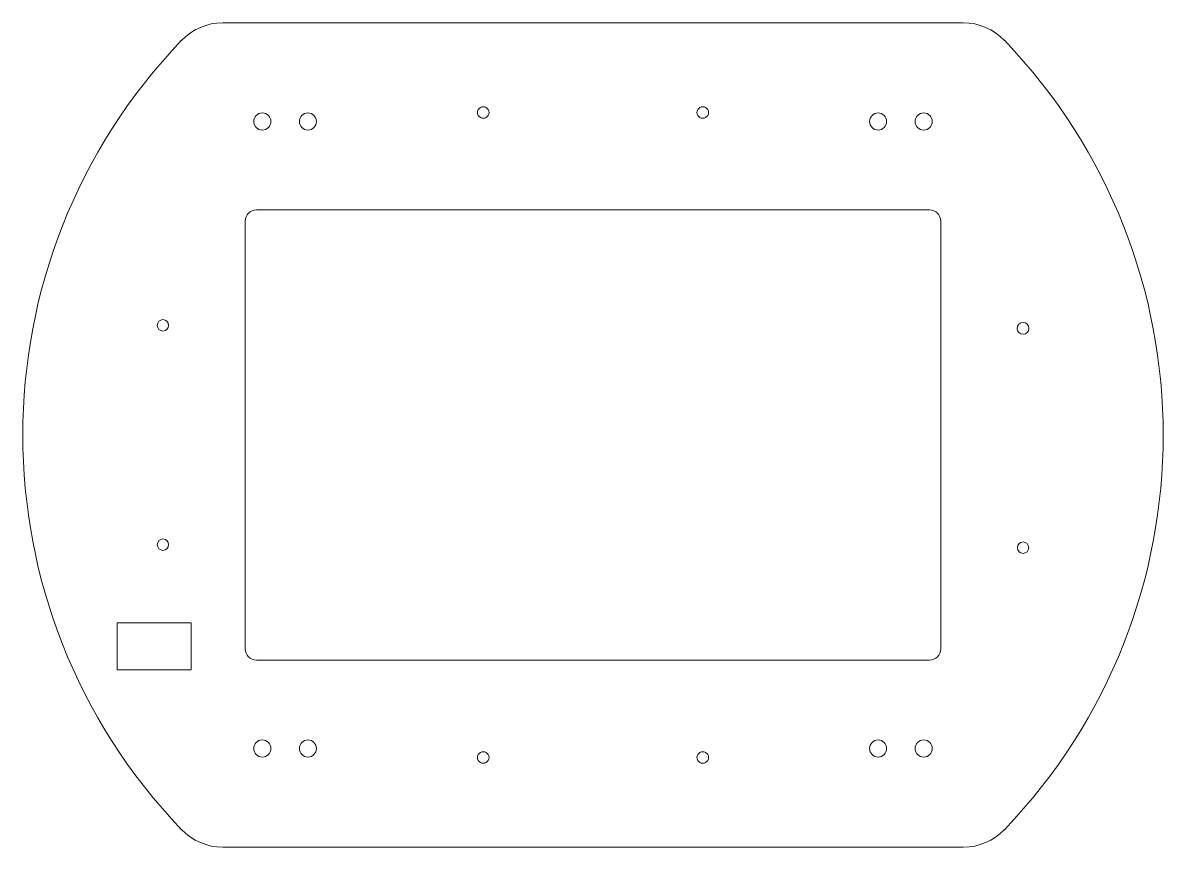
# Model space of a CAD drawing. Header units: millimetres. Extents: x -10 to 10, y -7.2 to 7.2.
import ezdxf

# ---------------------------------------------------------------- set-up
doc = ezdxf.new("R2010")
doc.units = ezdxf.units.MM

msp = doc.modelspace()

# ---------------------------------------------------------------- linework, layer by layer
at = {"color": 7, "linetype": 'Continuous', "lineweight": 15}
for p, q in [((-6.493, 7.232), (6.493, 7.232)), ((5.9, 3.95), (-5.9, 3.95)), ((-6.1, 3.75), (-6.1, -3.75)), ((6.1, -3.75), (6.1, 3.75)), ((-7.046, -3.298), (-8.346, -3.298)), ((-8.346, -3.298), (-8.346, -4.123)), ((-7.046, -4.123), (-7.046, -3.298)), ((-5.9, -3.95), (5.9, -3.95)), ((-8.346, -4.123), (-7.046, -4.123)), ((-6.493, -7.232), (6.493, -7.232))]:
    msp.add_line(p, q, dxfattribs=at)
for centre, radius in [((-5.8, 5.5), 0.15), ((-5, 5.5), 0.15), ((5, 5.5), 0.15), ((5.8, 5.5), 0.15), ((-7.542, 1.924), 0.1), ((7.542, 1.871), 0.104), ((-7.542, -1.924), 0.1), ((7.542, -1.977), 0.1), ((-5.8, -5.5), 0.15), ((-5, -5.5), 0.15), ((5, -5.5), 0.15), ((5.8, -5.5), 0.15)]:
    msp.add_circle(centre, radius, dxfattribs=at)
for centre, radius, start, end in [((-6.493, 6.232), 1, 90, 136.1748), ((6.493, 6.232), 1, 43.8252, 90), ((0, 0), 10, 136.1748, 223.8252), ((0, 0), 10, 316.1748, 43.8252), ((-1.927, 5.658), 0.1, 88.6508, 271.3492), ((-1.923, 5.658), 0.1, 268.6508, 91.3492), ((1.923, 5.658), 0.1, 88.6508, 271.3492), ((1.927, 5.658), 0.1, 268.6508, 91.3492), ((-5.9, 3.75), 0.2, 90, 180), ((5.9, 3.75), 0.2, 0, 90), ((-5.9, -3.75), 0.2, 180, 270), ((5.9, -3.75), 0.2, 270, 0), ((-1.927, -5.658), 0.1, 88.6508, 271.3492), ((-1.923, -5.658), 0.1, 268.6508, 91.3492), ((1.923, -5.658), 0.1, 88.6508, 271.3492), ((1.927, -5.658), 0.1, 268.6508, 91.3492), ((-6.493, -6.232), 1, 223.8252, 270), ((6.493, -6.232), 1, 270, 316.1748)]:
    msp.add_arc(centre, radius, start, end, dxfattribs=at)

doc.saveas('drawing.dxf')
